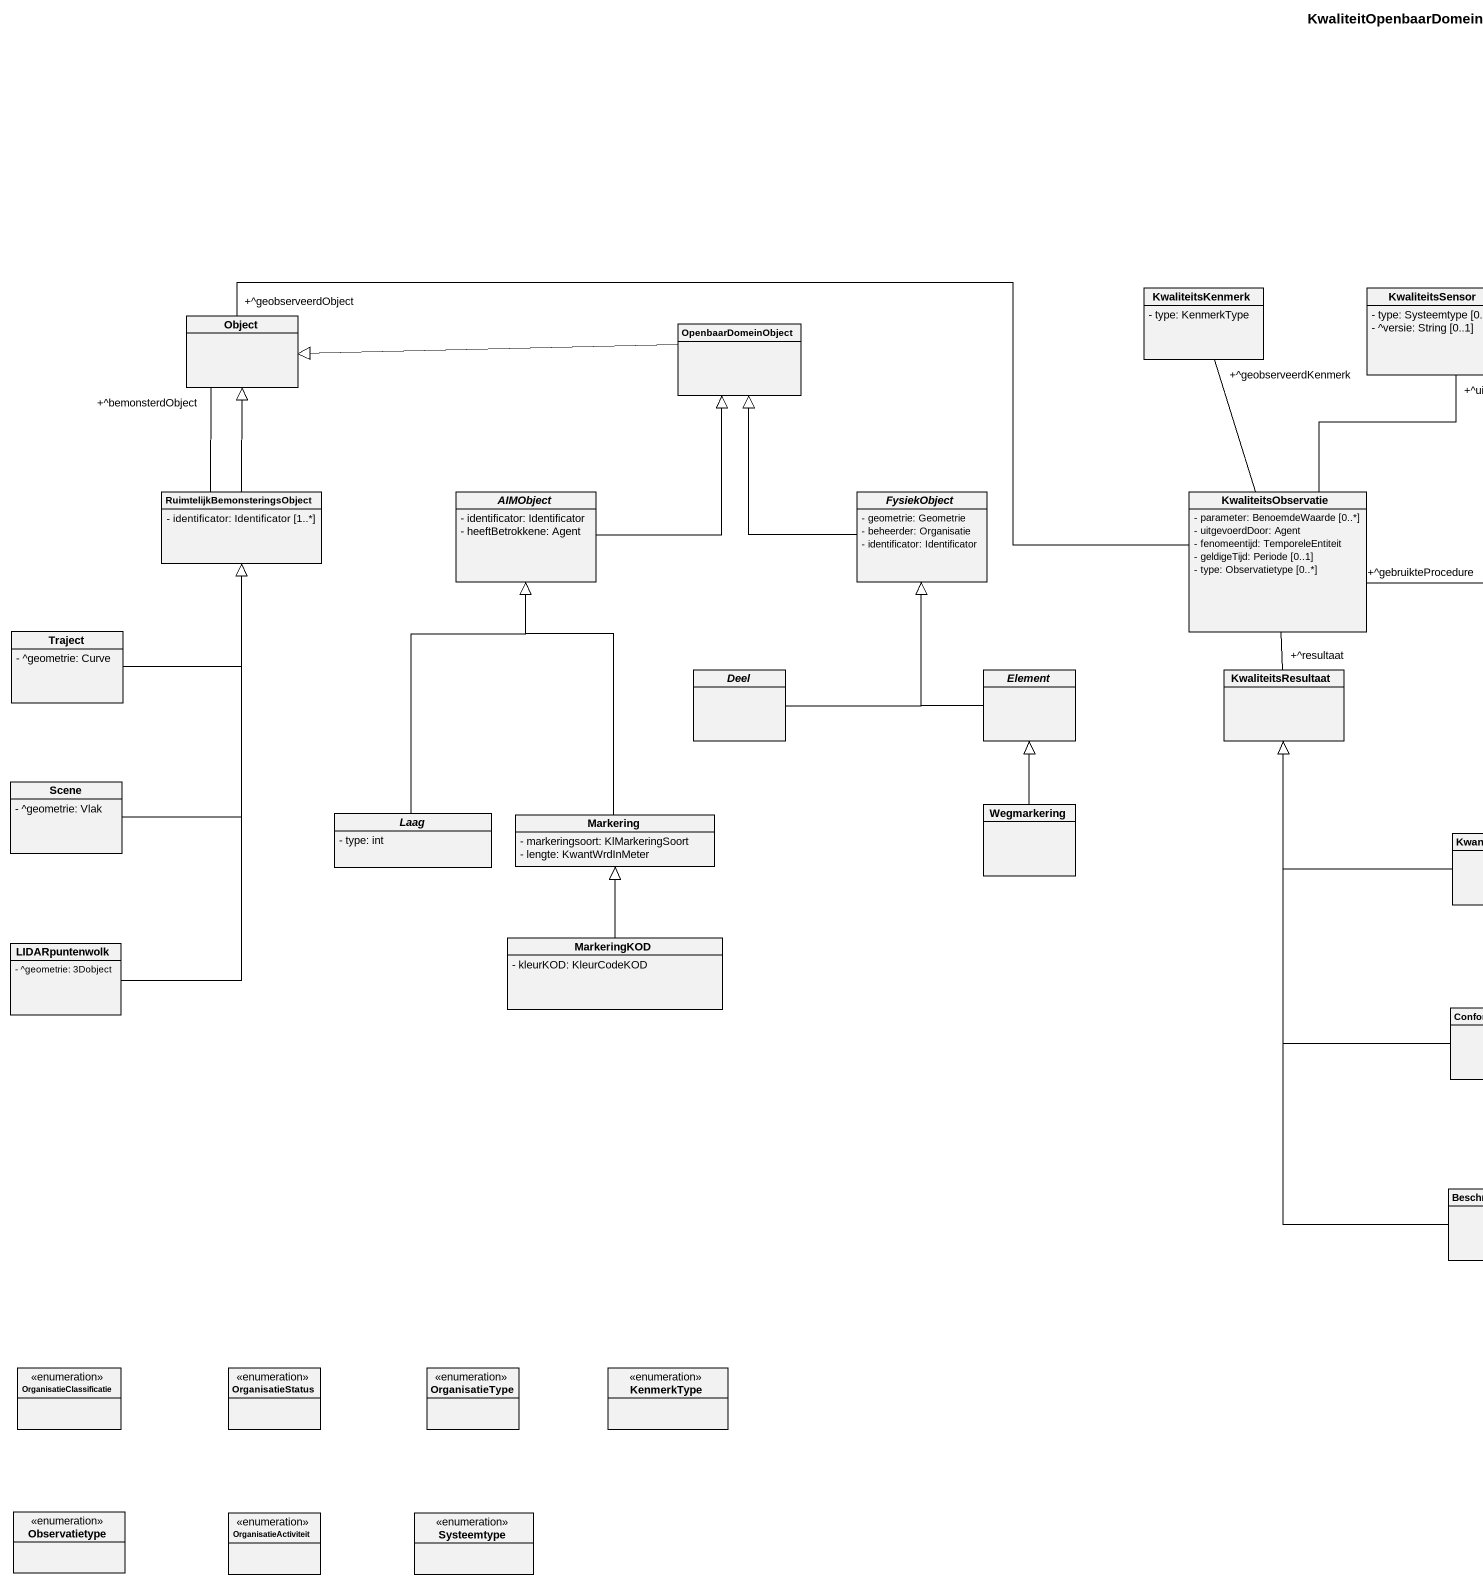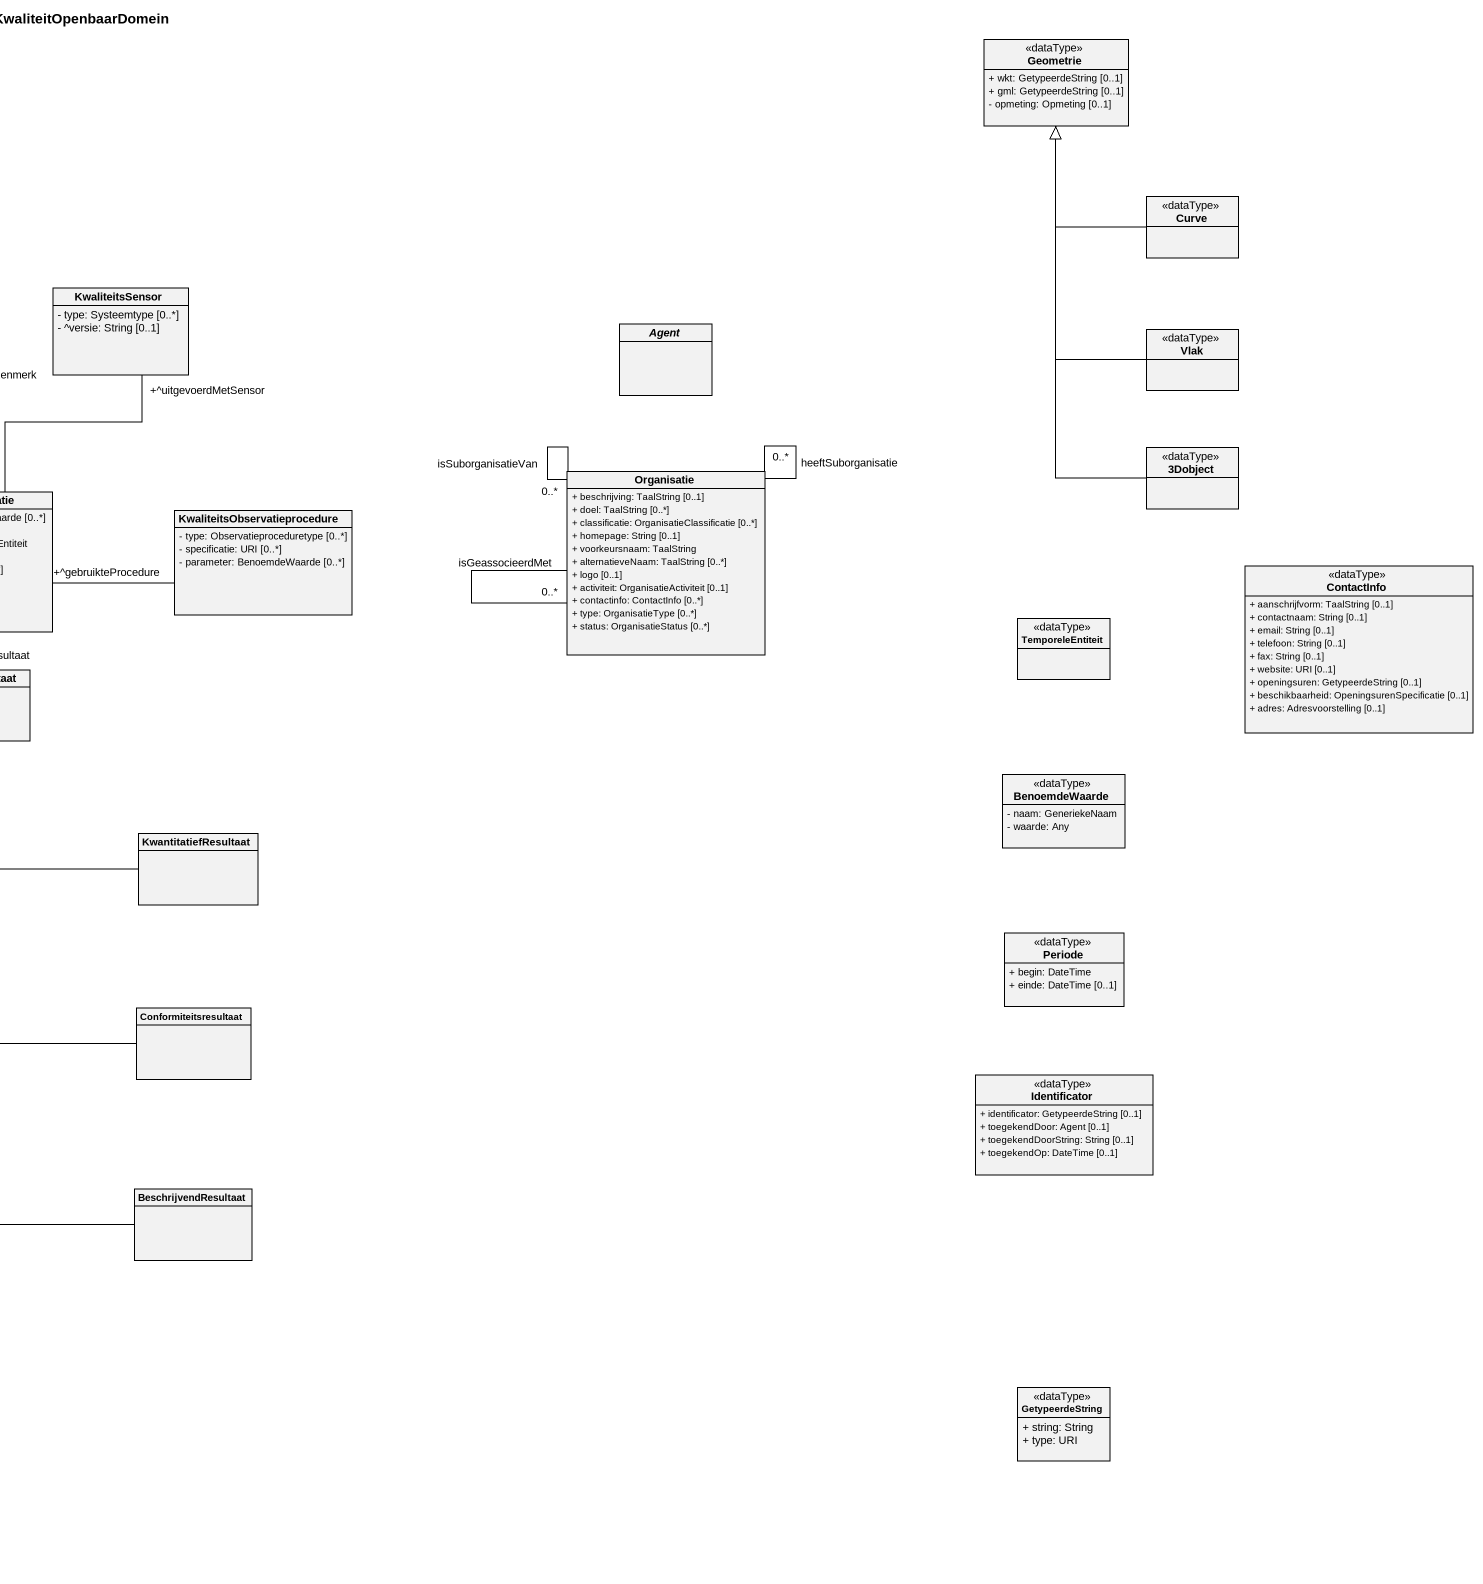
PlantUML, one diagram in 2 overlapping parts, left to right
@startuml
title KwaliteitOpenbaarDomein
hide circle
hide empty members
skinparam classAttributeIconSize 0
class Geometrie <<dataType>> {
  + wkt: GetypeerdeString [0..1]
  + gml: GetypeerdeString [0..1]
  - opmeting: Opmeting [0..1]
}
class Curve <<dataType>>
class KwaliteitsKenmerk {
  - type: KenmerkType
}
class KwaliteitsSensor {
  - type: Systeemtype [0..*]
  - ^versie: String [0..1]
}
class "Object" as Object_
class OpenbaarDomeinObject
abstract class "Agent" as Agent_
class Vlak <<dataType>>
class "3Dobject" as c3Dobject <<dataType>>
class "RuimtelijkBemonsteringsObject" as RuimtelijkBemonsteringsObjec {
  - identificator: Identificator [1..*]
}
abstract class AIMObject {
  - identificator: Identificator
  - heeftBetrokkene: Agent
}
abstract class FysiekObject {
  - geometrie: Geometrie
  - beheerder: Organisatie
  - identificator: Identificator
}
class KwaliteitsObservatie {
  - parameter: BenoemdeWaarde [0..*]
  - uitgevoerdDoor: Agent
  - fenomeentijd: TemporeleEntiteit
  - geldigeTijd: Periode [0..1]
  - type: Observatietype [0..*]
}
class Organisatie {
  + beschrijving: TaalString [0..1]
  + doel: TaalString [0..*]
  + classificatie: OrganisatieClassificatie [0..*]
  + homepage: String [0..1]
  + voorkeursnaam: TaalString
  + alternatieveNaam: TaalString [0..*]
  + logo [0..1]
  + activiteit: OrganisatieActiviteit [0..1]
  + contactinfo: ContactInfo [0..*]
  + type: OrganisatieType [0..*]
  + status: OrganisatieStatus [0..*]
}
class "KwaliteitsObservatieprocedure" as KwaliteitsObservatieprocedur {
  - type: Observatieproceduretype [0..*]
  - specificatie: URI [0..*]
  - parameter: BenoemdeWaarde [0..*]
}
class ContactInfo <<dataType>> {
  + aanschrijfvorm: TaalString [0..1]
  + contactnaam: String [0..1]
  + email: String [0..1]
  + telefoon: String [0..1]
  + fax: String [0..1]
  + website: URI [0..1]
  + openingsuren: GetypeerdeString [0..1]
  + beschikbaarheid: OpeningsurenSpecificatie [0..1]
  + adres: Adresvoorstelling [0..1]
}
class Traject {
  - ^geometrie: Curve
}
class TemporeleEntiteit <<dataType>>
abstract class Deel
abstract class Element
class KwaliteitsResultaat
class Scene {
  - ^geometrie: Vlak
}
abstract class Laag {
  - type: int
}
class Markering {
  - markeringsoort: KlMarkeringSoort
  - lengte: KwantWrdInMeter
}
class Wegmarkering
class BenoemdeWaarde <<dataType>> {
  - naam: GeneriekeNaam
  - waarde: Any
}
class KwantitatiefResultaat
class LIDARpuntenwolk {
  - ^geometrie: 3Dobject
}
class MarkeringKOD {
  - kleurKOD: KleurCodeKOD
}
class Periode <<dataType>> {
  + begin: DateTime
  + einde: DateTime [0..1]
}
class Conformiteitsresultaat
class Identificator <<dataType>> {
  + identificator: GetypeerdeString [0..1]
  + toegekendDoor: Agent [0..1]
  + toegekendDoorString: String [0..1]
  + toegekendOp: DateTime [0..1]
}
class BeschrijvendResultaat
enum OrganisatieClassificatie
enum OrganisatieStatus
enum OrganisatieType
enum KenmerkType
class GetypeerdeString <<dataType>> {
  + string: String
  + type: URI
}
enum Observatietype
enum OrganisatieActiviteit
enum Systeemtype
Curve -up-|> Geometrie
OpenbaarDomeinObject -left-|> Object_
Vlak -up-|> Geometrie
c3Dobject -up-|> Geometrie
RuimtelijkBemonsteringsObjec -up-|> Object_
RuimtelijkBemonsteringsObjec -up- "+^bemonsterdObject" Object_
AIMObject -up-|> OpenbaarDomeinObject
FysiekObject -up-|> OpenbaarDomeinObject
KwaliteitsObservatie -up- "+^geobserveerdKenmerk" KwaliteitsKenmerk
KwaliteitsObservatie -up- "+^uitgevoerdMetSensor" KwaliteitsSensor
KwaliteitsObservatie -left- "+^geobserveerdObject" Object_
KwaliteitsObservatie -right- "+^gebruikteProcedure" KwaliteitsObservatieprocedur
KwaliteitsObservatie -- "+^resultaat" KwaliteitsResultaat
Organisatie -- "0..*" Organisatie : heeftSuborganisatie
Organisatie -- "0..*" Organisatie : isGeassocieerdMet
Organisatie -- "0..*" Organisatie : isSuborganisatieVan
Traject -up-|> RuimtelijkBemonsteringsObjec
Deel -up-|> FysiekObject
Element -up-|> FysiekObject
Scene -up-|> RuimtelijkBemonsteringsObjec
Laag -up-|> AIMObject
Markering -up-|> AIMObject
Wegmarkering -up-|> Element
KwantitatiefResultaat -up-|> KwaliteitsResultaat
LIDARpuntenwolk -up-|> RuimtelijkBemonsteringsObjec
MarkeringKOD -up-|> Markering
Conformiteitsresultaat -up-|> KwaliteitsResultaat
BeschrijvendResultaat -up-|> KwaliteitsResultaat
@enduml
